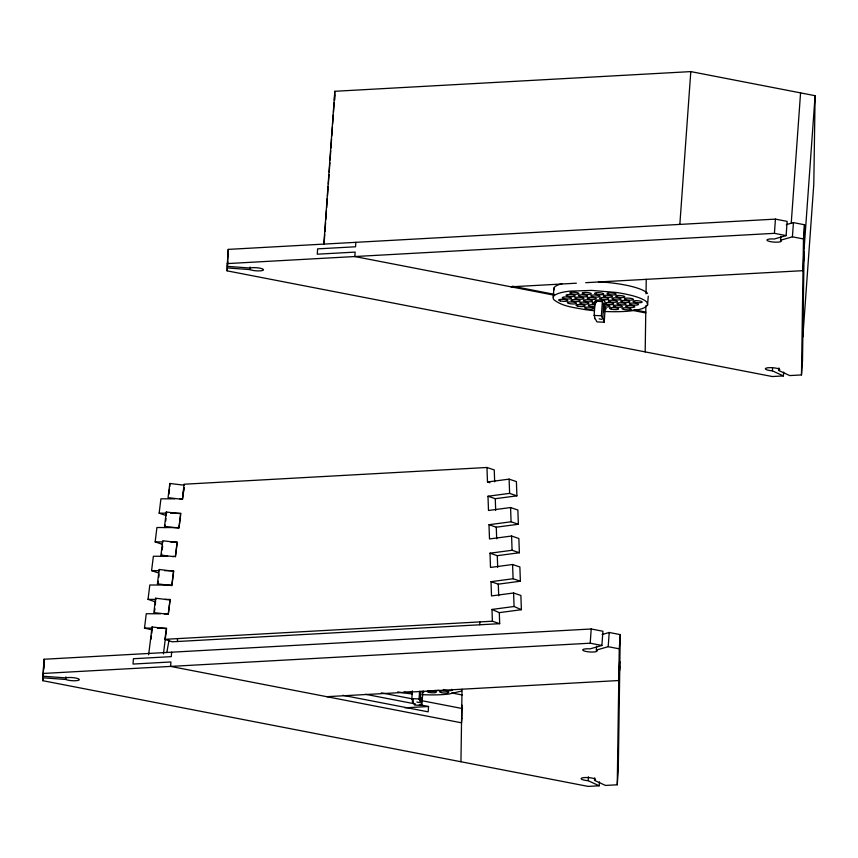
<?xml version="1.0" encoding="UTF-8"?>
<svg xmlns="http://www.w3.org/2000/svg" width="858" height="858" viewBox="0 0 858 858"><rect width="100%" height="100%" fill="white"/><g stroke="black" fill="none" stroke-linecap="round" stroke-linejoin="round"><path stroke-width="1.29" d="M177.477 641.505L177.488 638.631M479.772 624.785L479.783 621.911M599.184 785.789L588.084 786.4L42.9 680.716L44.026 659.255L591.216 628.989L602.917 631.252L601.898 645.473L590.111 648.862A7.282 1.566 4.1 0 0 582.764 650.16A7.282 1.566 4.1 0 0 592.267 652.059A7.282 1.566 4.1 0 0 596.31 650.107L608.193 646.685L619.251 648.83L617.245 784.791L605.501 785.435L594.54 780.383A7.282 1.566 4.1 0 0 590.98 777.874A7.282 1.566 4.1 0 0 581.22 778.356A7.282 1.566 4.1 0 0 588.17 780.705L599.184 785.789L599.463 781.906M44.026 659.255L42.964 676.222L65.862 677.895A7.282 1.566 4.1 0 1 76.855 678.281A7.282 1.566 4.1 0 1 76.598 680.673A7.282 1.566 4.1 0 1 65.691 679.45L42.943 677.799M43.962 663.577L43.737 669.079M169.766 486.593L169.82 483.462L184.298 485.21M783.408 375.922L772.307 376.533L227.123 270.849L228.249 249.388L775.439 219.122L787.14 221.385L786.121 235.607L774.334 238.996A7.282 1.566 4.1 0 0 766.988 240.304A7.282 1.566 4.1 0 0 776.49 242.192A7.282 1.566 4.1 0 0 780.533 240.24L792.417 236.819L803.474 238.964L801.479 374.925L789.725 375.579L778.764 370.517A7.282 1.566 4.1 0 0 775.203 368.007A7.282 1.566 4.1 0 0 765.443 368.49A7.282 1.566 4.1 0 0 772.393 370.838L783.408 375.922L783.686 372.05M228.249 249.388L227.188 266.355L250.086 268.028A7.282 1.566 4.1 0 1 261.079 268.425A7.282 1.566 4.1 0 1 260.832 270.806A7.282 1.566 4.1 0 1 249.925 269.584L227.166 267.932M228.164 255.663L228.185 253.711M334.674 100.129L334.802 91.291L690.797 71.6L815.1 95.699L813.802 184.148L802.841 336.958M460.95 761.754L462.022 689.21M461.84 718.554L462.044 705.19M602.08 634.523L609.212 632.475L620.27 634.62L618.264 770.57L617.245 784.791M645.184 351.887L645.86 305.727M646.031 293.854L646.246 279.343M786.303 224.657L793.435 222.608L804.493 224.753L802.498 360.714L801.479 374.925M42.9 680.716L43.361 674.249M65.691 679.45L65.884 676.865M171.621 652.198L171.31 656.638L133.419 658.73L133.033 664.06L170.924 661.968L170.603 666.409L461.529 722.811L461.84 718.361M227.123 270.849L227.778 261.797M249.925 269.584L250.107 266.999M323.841 244.101L334.802 91.291M324.077 243.736L324.742 234.438M324.935 231.778L325.6 222.479M325.793 219.82L326.458 210.521M326.651 207.861L327.316 198.563M327.509 195.903L328.174 186.594M328.367 183.944L329.032 174.635M329.225 171.986L329.89 162.677M330.083 160.028L330.748 150.718M330.931 148.069L331.606 138.76M331.789 136.1L332.464 126.802M332.647 124.142L333.312 114.843M333.505 112.183L334.17 102.885M334.363 100.225L334.749 94.916M355.845 242.331L355.534 246.772L317.642 248.863L317.267 254.193L355.148 252.102L354.826 256.542L554.021 295.163M412.709 701.318L411.819 698.616L412.376 690.862M412.966 701.243L413.148 698.659M412.709 701.318A4.558 0.976 4.1 0 0 413.148 702.327L414.629 705.062L421.868 705.405L420.988 702.702A4.558 0.976 4.1 0 0 420.559 701.694L419.058 698.959L419.616 691.205M420.206 701.587L420.946 691.258M420.817 701.479L421.096 697.608M421.868 705.405L422.887 691.183M419.358 704.718L428.55 706.499L428.163 711.84L342.857 695.302M553.26 297.018L553.893 288.159M594.133 315.433L595.152 301.222L602.391 301.566L603.539 304.193L602.863 318.511A4.558 0.976 4.1 0 1 603.303 319.519L604.182 322.222L596.932 321.879L595.452 319.144A4.558 0.976 4.1 0 1 595.023 318.136L594.133 315.433L601.372 315.776L602.52 318.404M601.372 315.776L602.391 301.566M603.592 311.84L603.871 307.958M604.182 322.222L605.201 308.001L604.44 306.252M43.007 673.466L590.197 643.2L591.216 628.989M596.31 650.107L596.589 646.224M588.17 780.705L588.449 776.822M594.54 780.383L594.723 777.798M608.193 646.685L609.212 632.475M619.251 648.83L620.27 634.62M619.808 666.323L619.487 670.763L619.626 661.346L618.79 680.533L326.791 696.685M604.322 311.454A47.426 10.178 4.1 0 0 631.284 310.853C636.829 309.674 643.693 309.759 647.608 304.998L648.24 296.139M679.847 224.41L690.797 71.6M227.231 263.599L774.42 233.333L775.439 219.122M780.533 240.24L780.812 236.358M772.393 370.838L772.575 368.254M778.764 370.517L778.946 367.932M791.237 223.101L800.568 92.878M792.417 236.819L793.435 222.608M803.474 238.964L804.493 224.753M804.15 248.509L815.1 95.699M804.032 256.456L803.71 260.896L803.849 251.491L803.013 270.667L585.682 282.69M168.962 494.069L169.498 489.081M151.866 629.826L144.487 628.099L146.268 613.727L160.521 613.781M155.319 601.833L148.037 599.356L149.818 584.995L171.847 585.07L173.616 570.699L164.554 570.667M158.88 573.101L151.598 570.624L153.368 556.252L167.621 556.306M162.43 544.358L155.148 541.891L156.928 527.52L178.947 527.595L180.727 513.223L170.57 513.202M166.431 515.647L159.148 513.17L160.918 498.809L174.882 498.841M148.638 654.783L152.07 626.962L166.559 628.71L163.449 653.882M168.329 614.339L170.109 599.967L155.63 598.219L153.85 612.591L167.02 614.178M180.77 513.76L166.28 512.011L164.511 526.383L178.99 528.131L180.609 515.068M169.82 483.462L168.061 497.64L181.231 499.227M154.579 611.261L154.901 608.654M155.384 604.729L155.63 598.219M157.969 583.837L158.29 581.22M158.784 577.305L159.105 574.688M161.358 556.402L161.69 553.796M162.173 549.871L162.655 545.956M164.918 527.67L165.24 525.053M165.723 521.138L166.044 518.522M175.44 556.863L177.22 542.492L162.73 540.744L160.961 555.115L174.12 556.703M182.539 499.388L183.129 494.637M184.009 487.559L183.28 493.457L184.009 487.676M166.827 652.563L168.994 640.283M150.944 639.285L151.469 635.671M151.812 633.268L152.07 626.962M499.688 623.68L492.406 621.213L491.988 609.437L499.302 612.644L499.688 623.68L172.136 641.805L164.854 639.328L166.516 628.174L157.443 628.142M461.658 691.022L448.97 694.047A47.426 10.178 4.1 0 1 422.007 694.637M179.966 498.852L182.497 498.863L184.03 484.234L486.969 467.481L487.483 481.992L509.116 479.129L516.398 481.595L516.902 495.838L495.27 498.702L487.988 496.235L488.492 510.478L510.574 507.539L517.857 510.017L518.361 524.259L496.278 527.187L488.996 524.71L489.5 538.953L511.582 536.025L518.865 538.492L519.369 552.734L497.286 555.673L497.694 567.32M487.988 496.235L509.62 493.371L516.902 495.838M488.996 524.71L511.078 521.782L518.361 524.259M499.302 612.644L521.385 609.706L520.881 595.463L513.599 592.996L491.516 595.924L491.012 581.681L498.294 584.159L520.377 581.22L519.873 566.977L512.591 564.51L490.508 567.438L490.004 553.195L512.087 550.268L519.369 552.734M491.012 581.681L513.095 578.753L520.377 581.22M491.988 609.437L514.071 606.499L521.385 609.706M511.025 286.819L576.351 283.204M164.854 639.328L492.406 621.213M405.03 707.807L428.55 706.499M159.148 513.17L166.763 513.191M155.148 541.891L162.923 541.913M170.688 541.945L177.166 541.966L175.397 556.327L172.801 556.327M151.598 570.624L159.363 570.656M148.037 599.356L155.813 599.388M164.886 599.42L170.066 599.431L168.286 613.802L164.404 613.792M144.487 628.099L152.263 628.12M411.819 698.616L419.058 698.959M397.715 691.913L402.488 692.76A47.426 10.178 4.1 0 0 412.13 693.908M774.42 233.333L786.121 235.607M512.398 286.186L554.247 294.305M634.041 309.77L645.817 312.055M631.338 310.146L645.752 312.945M590.197 643.2L601.898 645.473M451.726 692.953L462.194 694.98M381.295 692.846L412.752 698.938M421.921 700.718L462.548 708.59M365.551 694.294L415.422 703.957M599.163 318.822L601.758 319.401M416.849 702.005L419.444 702.584M603.067 304.054L603.882 304.29A4.558 0.976 4.1 0 1 604.311 305.298M486.969 467.481L494.251 469.948L494.669 481.821M487.483 481.992L489.907 482.807M490.004 553.195L497.661 555.802M595.152 301.222L595.913 302.971M647.608 304.998L646.921 302.295A47.426 10.178 4.1 0 0 616.065 292.449L591.645 290.401L569.583 291.162A47.426 10.178 4.1 0 0 553.946 299.732C562.569 306.66 574.334 307.464 584.802 309.577A47.426 10.178 4.1 0 0 594.444 310.725M510.574 507.539L511.078 521.782M511.582 536.025L512.087 550.268M512.591 564.51L513.095 578.753M513.599 592.996L514.071 606.499M509.116 479.129L509.62 493.371M495.27 498.702L495.677 510.36M496.278 527.187L496.685 538.835M498.294 584.159L498.702 595.806M166.28 512.011L166.345 514.607M604.579 307.797A4.558 0.976 4.1 0 1 604.332 309.33M604.965 304.976A4.558 0.976 4.1 0 1 609.952 306.327A4.558 0.976 4.1 0 1 604.654 306.896M596.728 301.351A4.558 0.976 4.1 0 1 599.999 300.021A4.558 0.976 4.1 0 1 604.568 301.716M594.594 306.778A4.558 0.976 4.1 0 1 588.449 305.405A4.558 0.976 4.1 0 1 594.884 304.987M594.83 304.172A4.558 0.976 4.1 0 1 592.224 302.938A4.558 0.976 4.1 0 1 596.278 302.402M554 289.95A47.426 10.178 4.1 0 1 561.99 283.719M598.423 281.778A47.426 10.178 4.1 0 1 647.554 293.425M451.608 689.328A4.558 0.976 4.1 0 1 449.506 690.679A4.558 0.976 4.1 0 1 443.382 689.435M439.017 690.282A4.558 0.976 4.1 0 1 434.749 690.336M423.08 691.226A4.558 0.976 4.1 0 1 422.887 692.406M411.111 692.031A4.558 0.976 4.1 0 1 404.075 691.902M411.497 691.548A4.558 0.976 4.1 0 1 411.454 691.805M159.18 569.487L157.4 583.848L171.89 585.596L173.659 571.235L159.18 569.487M623.616 309.395A4.558 0.976 4.1 0 0 630.995 309.309A4.558 0.976 4.1 0 0 624.914 307.808A4.558 0.976 4.1 0 0 623.616 309.395M627.327 307.025A4.558 0.976 4.1 0 0 634.705 306.939A4.558 0.976 4.1 0 0 628.624 305.437A4.558 0.976 4.1 0 0 627.327 307.025M631.048 304.654A4.558 0.976 4.1 0 0 638.427 304.558A4.558 0.976 4.1 0 0 632.346 303.067A4.558 0.976 4.1 0 0 631.048 304.654M634.77 302.273A4.558 0.976 4.1 0 0 642.149 302.188A4.558 0.976 4.1 0 0 636.068 300.686A4.558 0.976 4.1 0 0 634.77 302.273M611.207 309.148A4.558 0.976 4.1 0 0 618.586 309.052A4.558 0.976 4.1 0 0 612.505 307.561A4.558 0.976 4.1 0 0 611.207 309.148M614.918 306.799A4.558 0.976 4.1 0 0 622.297 306.703A4.558 0.976 4.1 0 0 616.216 305.212A4.558 0.976 4.1 0 0 614.918 306.799M618.639 304.418A4.558 0.976 4.1 0 0 626.018 304.333A4.558 0.976 4.1 0 0 619.937 302.831A4.558 0.976 4.1 0 0 618.639 304.418M622.361 302.048A4.558 0.976 4.1 0 0 629.74 301.952A4.558 0.976 4.1 0 0 623.659 300.461A4.558 0.976 4.1 0 0 622.361 302.048M626.072 299.678A4.558 0.976 4.1 0 0 633.451 299.581A4.558 0.976 4.1 0 0 627.37 298.091A4.558 0.976 4.1 0 0 626.072 299.678M606.231 304.172A4.558 0.976 4.1 0 0 613.609 304.075A4.558 0.976 4.1 0 0 607.528 302.574A4.558 0.976 4.1 0 0 606.231 304.172M609.952 301.823A4.558 0.976 4.1 0 0 617.331 301.726A4.558 0.976 4.1 0 0 611.25 300.236A4.558 0.976 4.1 0 0 609.952 301.823M564.028 298.53A4.558 0.976 4.1 0 0 571.407 298.434A4.558 0.976 4.1 0 0 565.325 296.943A4.558 0.976 4.1 0 0 564.028 298.53M586.389 308.719A4.558 0.976 4.1 0 0 593.768 308.623A4.558 0.976 4.1 0 0 587.687 307.121A4.558 0.976 4.1 0 0 586.389 308.719M569.004 303.507A4.558 0.976 4.1 0 0 576.383 303.421A4.558 0.976 4.1 0 0 570.302 301.919A4.558 0.976 4.1 0 0 569.004 303.507M577.691 306.113A4.558 0.976 4.1 0 0 585.07 306.016A4.558 0.976 4.1 0 0 578.989 304.526A4.558 0.976 4.1 0 0 577.691 306.113M581.413 303.711A4.558 0.976 4.1 0 0 588.792 303.614A4.558 0.976 4.1 0 0 582.711 302.123A4.558 0.976 4.1 0 0 581.413 303.711M613.663 299.442A4.558 0.976 4.1 0 0 621.042 299.356A4.558 0.976 4.1 0 0 614.961 297.855A4.558 0.976 4.1 0 0 613.663 299.442M571.471 293.779A4.558 0.976 4.1 0 0 578.85 293.693A4.558 0.976 4.1 0 0 572.769 292.192A4.558 0.976 4.1 0 0 571.471 293.779M567.749 296.128A4.558 0.976 4.1 0 0 575.128 296.042A4.558 0.976 4.1 0 0 569.047 294.541A4.558 0.976 4.1 0 0 567.749 296.128M596.289 294.24A4.558 0.976 4.1 0 0 603.667 294.144A4.558 0.976 4.1 0 0 597.586 292.653A4.558 0.976 4.1 0 0 596.289 294.24M583.88 294.015A4.558 0.976 4.1 0 0 591.259 293.919A4.558 0.976 4.1 0 0 585.177 292.417A4.558 0.976 4.1 0 0 583.88 294.015M617.385 297.072A4.558 0.976 4.1 0 0 624.763 296.975A4.558 0.976 4.1 0 0 618.682 295.484A4.558 0.976 4.1 0 0 617.385 297.072M608.697 294.466A4.558 0.976 4.1 0 0 616.076 294.38A4.558 0.976 4.1 0 0 609.995 292.878A4.558 0.976 4.1 0 0 608.697 294.466M601.254 299.217A4.558 0.976 4.1 0 0 608.633 299.12A4.558 0.976 4.1 0 0 602.552 297.629A4.558 0.976 4.1 0 0 601.254 299.217M580.158 296.385A4.558 0.976 4.1 0 0 587.537 296.289A4.558 0.976 4.1 0 0 581.456 294.798A4.558 0.976 4.1 0 0 580.158 296.385M604.976 296.847A4.558 0.976 4.1 0 0 612.355 296.75A4.558 0.976 4.1 0 0 606.274 295.249A4.558 0.976 4.1 0 0 604.976 296.847M585.135 301.362A4.558 0.976 4.1 0 0 592.513 301.265A4.558 0.976 4.1 0 0 586.432 299.774A4.558 0.976 4.1 0 0 585.135 301.362M588.856 298.959A4.558 0.976 4.1 0 0 596.235 298.874A4.558 0.976 4.1 0 0 590.154 297.372A4.558 0.976 4.1 0 0 588.856 298.959M572.726 301.104A4.558 0.976 4.1 0 0 580.105 301.019A4.558 0.976 4.1 0 0 574.023 299.517A4.558 0.976 4.1 0 0 572.726 301.104M576.437 298.756A4.558 0.976 4.1 0 0 583.815 298.67A4.558 0.976 4.1 0 0 577.734 297.168A4.558 0.976 4.1 0 0 576.437 298.756M592.567 296.611A4.558 0.976 4.1 0 0 599.946 296.525A4.558 0.976 4.1 0 0 593.865 295.023A4.558 0.976 4.1 0 0 592.567 296.611M560.317 300.901A4.558 0.976 4.1 0 0 567.696 300.815A4.558 0.976 4.1 0 0 561.615 299.313A4.558 0.976 4.1 0 0 560.317 300.901M441.302 692.578A4.558 0.976 4.1 0 0 448.68 692.492A4.558 0.976 4.1 0 0 442.599 690.99A4.558 0.976 4.1 0 0 441.302 692.578M428.893 692.331A4.558 0.976 4.1 0 0 436.272 692.234A4.558 0.976 4.1 0 0 430.19 690.744A4.558 0.976 4.1 0 0 428.893 692.331"/></g></svg>
